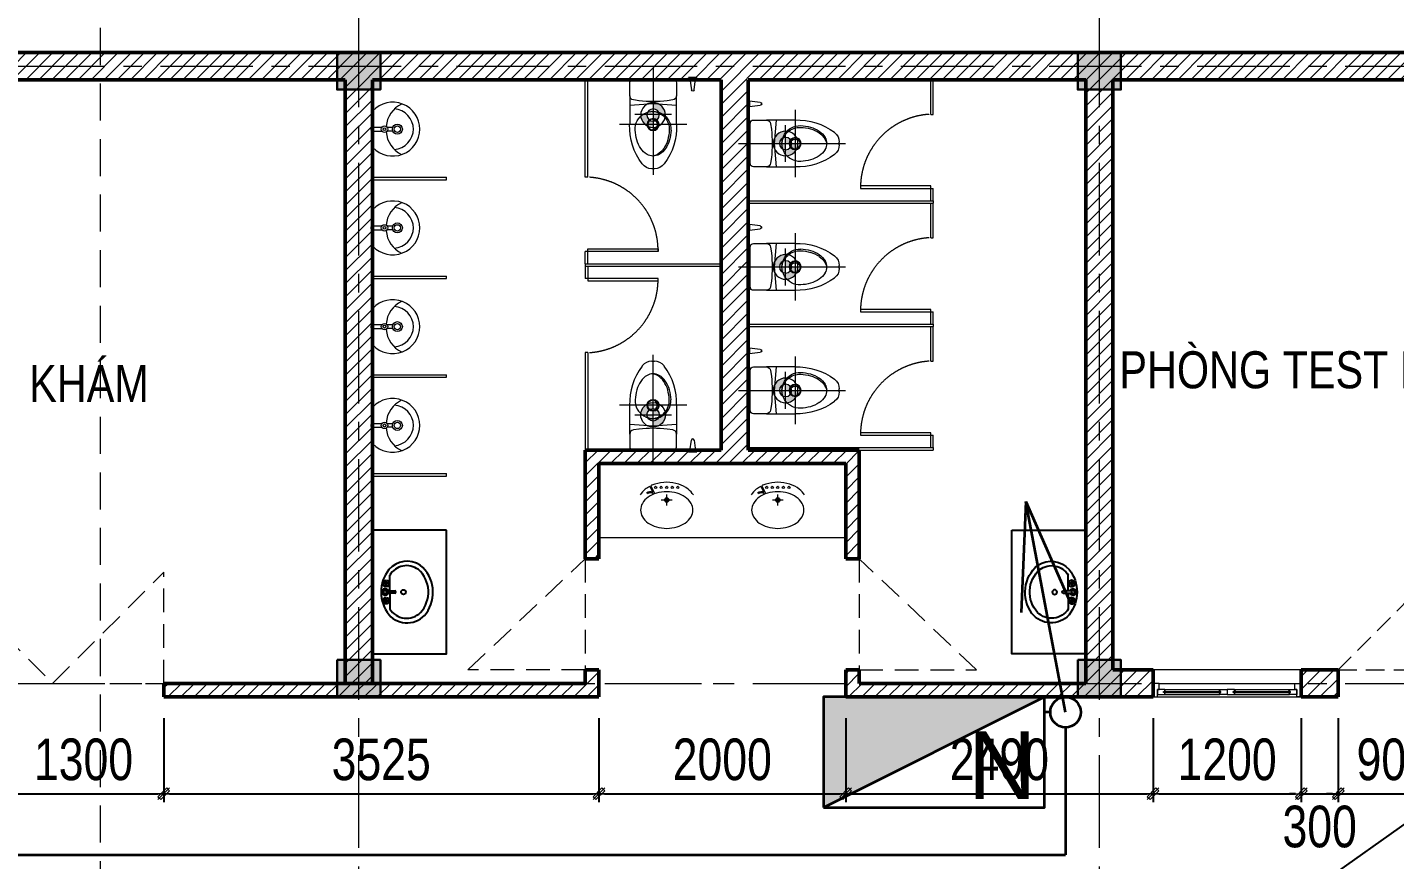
# Model space of a CAD drawing. Header units: millimetres. Extents: x 1109421 to 1726579, y -247837 to 144927.
# Drawn here: x 1568449 to 1579526, y -207148 to -200406 of the extents above; entities that cross this region are included whole.
import ezdxf

# ---------------------------------------------------------------- set-up
doc = ezdxf.new("R2010")
doc.units = ezdxf.units.MM
doc.header["$LTSCALE"] = 600
doc.header["$MEASUREMENT"] = 0
doc.set_wipeout_variables(frame=1)
for name, pattern in [('$0$00_Hidden_200', [1.1, 0.55, -0.55]), ('00_Hidden', [2.4, 1.6, -0.8]), ('CENTER', [2, 1.25, -0.25, 0.25, -0.25]), ('GHI CHU - THANG$0$HIDDEN', [9.525, 6.35, -3.175]), ('HIDDEN', [0.375, 0.25, -0.125])]:
    doc.linetypes.add(name, pattern=pattern)
doc.layers.get('0').update_dxf_attribs({"lineweight": 0})
doc.layers.get('Defpoints').update_dxf_attribs({"lineweight": 0})
for name, color, linetype, lineweight in [('0.10_Thiet-Bi', 157, 'Continuous', 9), ('0.15_Cua', 144, 'Continuous', 15), ('cat1', 30, 'Continuous', 50), ('cat2', 22, 'Continuous', 30), ('dim', 144, 'Continuous', 13), ('EG Net thay', 7, 'Continuous', 25), ('hatch1', 136, 'Continuous', 9), ('LC MANH DUT', 35, 'HIDDEN', 5), ('LC Text2', 7, 'Continuous', 25), ('Noi that', 35, 'Continuous', 9), ('noithat', 125, 'Continuous', 9), ('PCCC - CHUA CHAY - ONG D80', 30, 'Continuous', 35), ('PCCC - CHUACHAY - ONG D40', 6, 'Continuous', 35), ('PCCC - CHUACHAY - THIETBI', 1, 'Continuous', 35), ('PCCC-CHUACHAY-THIETBI', 1, 'Continuous', 35), ('thay1', 63, 'Continuous', 18), ('truc', 76, 'CENTER', 9)]:
    doc.layers.add(name, color=color, linetype=linetype, lineweight=lineweight)
doc.layers.add('KCS_Plotter', color=11, linetype='Continuous', plot=False)
doc.layers.add('MANH', color=147, linetype='Continuous')
doc.styles.add('chu theo TCVN', font='arial.ttf')
doc.styles.add('HOATBIF', font='hoatbif.shx', dxfattribs={"width": 0.8})
doc.styles.add('T2', font='VHARIAL.TTF', dxfattribs={"width": 0.8})
doc.dimstyles.new('1-135', dxfattribs={"dimscale": 135, "dimtxt": 2.5, "dimasz": 0.35, "dimexe": 0.5, "dimexo": 0, "dimgap": 0.8, "dimtad": 1, "dimdec": 0, "dimzin": 0, "dimdsep": 46, "dimtxsty": 'HOATBIF', "dimblk1": 'DOT', "dimblk2": 'DOT', "dimsah": 1, "dimcen": -1, "dimdle": 1, "dimclrd": 256, "dimclre": 256, "dimclrt": 4, "dimadec": 3, "dimazin": 2, "dimtfac": 0.333333, "dimtdec": 0, "dimtix": 1, "dimtmove": 2, "dimatfit": 3, "dimldrblk": 'DOT', "dimfxl": 1, "dimtvp": 0.833333, "dimtolj": 1, "dimtzin": 0, "dimarcsym": 0})

# ---------------------------------------------------------------- blocks, each defined once
blk = doc.blocks.new('HOP CUU HOA')
at = {"layer": 'PCCC-CHUACHAY-THIETBI'}
blk.add_hatch(color=256, dxfattribs=at).paths.add_polyline_path([(8, 4), (0, 4), (0, 0)])
blk.add_line((0, 0), (8, 4), dxfattribs=at)
blk.add_lwpolyline([(0, 0), (8, 0), (8, 4), (0, 4)], close=True, dxfattribs=at)
blk = doc.blocks.new('A$C24734FD3')
at = {"layer": 'noithat', "linetype": 'Continuous'}
for p, q in [((203, 381), (69, 381)), ((203, 386), (203, 308)), ((218, 398), (215, 398)), ((220, 398), (218, 398)), ((232, 308), (232, 386)), ((232, 381), (366, 381)), ((203, 221), (203, 266)), ((232, 221), (232, 266))]:
    blk.add_line(p, q, dxfattribs=at)
for centre, radius in [((218, 183), 40.6), ((218, 287), 26), ((218, 287), 11.4), ((218, 183), 26)]:
    blk.add_circle(centre, radius, dxfattribs=at)
for centre, radius, start, end in [((221, 221), 221, 133.233, 269.5061), ((215, 386), 12.1, 90, 180), ((215, 221), 221, 270.4939, 46.767), ((220, 386), 12.1, 0, 90), ((210, 57), 217, 93.959, 155.0094), ((225, 57), 217, 24.9906, 86.041), ((221, 221), 168, 184.521, 269.5061), ((215, 221), 168, 270.4939, 355.479)]:
    blk.add_arc(centre, radius, start, end, dxfattribs=at)
blk = doc.blocks.new('*U1293')
at = {"layer": 'noithat', "rotation": 90}
blk.add_blockref('A$C24734FD3', (199, -218), dxfattribs=at)
blk = doc.blocks.new('*U1292')
at = {"layer": 'thay1', "color": 0, "linetype": 'ByBlock', "lineweight": -2, "transparency": 16777216}
blk.add_blockref('*U1293', (0, 0), dxfattribs=at)
blk = doc.blocks.new('*U1303')
at = {"layer": 'noithat', "rotation": 90}
blk.add_blockref('A$C24734FD3', (199, -218), dxfattribs=at)
blk = doc.blocks.new('*U1302')
at = {"layer": 'thay1', "color": 0, "linetype": 'ByBlock', "lineweight": -2, "transparency": 16777216}
blk.add_blockref('*U1303', (0, 0), dxfattribs=at)
blk = doc.blocks.new('*U586')
at = {"color": 8}
blk.add_wipeout([(1, 0), (21, 113), (41, 156), (61, 185), (81, 207), (101, 225), (121, 238), (141, 248), (161, 255), (181, 259), (201, 260), (221, 259), (241, 256), (261, 250), (281, 241), (301, 228), (321, 212), (341, 191), (361, 164), (381, 126), (401, 59), (406, 0), (401, -63), (381, -129), (361, -167), (341, -195), (321, -215), (301, -232), (281, -244), (261, -253), (241, -259), (221, -263), (201, -264), (181, -262), (161, -258), (141, -251), (121, -241), (101, -228), (81, -211), (61, -188), (41, -159), (21, -117)], dxfattribs=at)
for p, q in [((198, 0), (109, 0)), ((153, -44), (153, 44)), ((38, -130), (102, -96)), ((43, -138), (91, -112))]:
    blk.add_line(p, q)
for points in [[(112, 216, 0.07708), (66, 174, 0.088175), (25, 97, 0.079002), (10, 0, 0.079002), (25, -97, 0.035427), (38, -130, 0.07708)], [(43, -138, 0.043566), (66, -174, 0.07708), (112, -216, 0.041486)]]:
    blk.add_lwpolyline(points, format="xyb")
blk.add_lwpolyline([(235, 212, 0.134042), (181, 197, 0.106817), (130, 150, 0.082468), (98, 84, 0.070874), (86, 0, 0.070874), (98, -84, 0.082468), (130, -150, 0.106817), (181, -197, 0.134042), (235, -212, 0.134042), (289, -197, 0.106817), (340, -150, 0.082468), (371, -84, 0.070874), (383, 0, 0.070874), (371, 84, 0.082468), (340, 150, 0.106817), (289, 197, 0.134042)], format="xyb", close=True)
for centre, radius in [((52, 90), 9.45), ((52, 45), 9.45), ((52, 0), 9.45), ((153, 0), 18), ((153, 0), 13.5), ((52, -45), 9.45), ((52, -90), 9.45)]:
    blk.add_circle(centre, radius)
for radius, start in [(47.6, 145.2455), (56.6, 159.643)]:
    blk.add_arc((144, -132), radius, start, 213.4774)
blk = doc.blocks.new('bet wc thuong')
at = {"layer": 'Noi that', "ltscale": 3}
h = blk.add_hatch(color=256, dxfattribs=at)
h.paths.add_polyline_path([(-244, 6), (-194, 6, 0.404881), (-291, 106), (-291, 56, -0.3956)])
h.paths.add_polyline_path([(-294, -94, 0.007992), (-291, -93), (-291, -43, -0.015993), (-294, -44, -0.414214), (-344, 6), (-394, 6, 0.414214)])
h.paths.add_polyline_path([(-291, 6), (-291, 56, 0.015993), (-294, 56, 0.414214), (-344, 6)])
h.paths.add_polyline_path([(-244, 6), (-291, 6), (-291, -43, 0.3956)])
at = {"layer": 'Noi that'}
for p, q in [((-89, 338), (-2, 349)), ((-2, 349), (-2, 305)), ((9, 360), (9, 294)), ((-2, 305), (-89, 316)), ((-371, 196), (-138, 196)), ((-291, 156), (-291, -143)), ((-216, 196), (-202, 6)), ((-172, 166), (-179, 121)), ((-33, 196), (-138, 196)), ((-8, -159), (-8, 172)), ((-728, -5), (-728, 18)), ((-145, 6), (-443, 6)), ((-202, 6), (-216, -183)), ((-179, -108), (-172, -153)), ((-138, -183), (-371, -183)), ((-138, -183), (-33, -183))]:
    blk.add_line(p, q, dxfattribs=at)
at = {"layer": 'Noi that', "color": 251, "ltscale": 0.5}
for p, q in [((-371, 280), (-371, -267)), ((89, 6), (-779, 6))]:
    blk.add_line(p, q, dxfattribs=at)
at = {"layer": 'Noi that'}
for centre, radius in [((-371, 6), 48.3), ((-371, 6), 43.5), ((-294, 6), 100), ((-294, 6), 50)]:
    blk.add_circle(centre, radius, dxfattribs=at)
for centre, radius, start, end in [((-89, 327), 10.9, 90, 270), ((14, 344), 16, 106.1502, 163.8498), ((14, 309), 16, 196.1502, 253.8498), ((-386, -311), 508, 88.212, 126.6238), ((-431, -89), 237, 105.8931, 124.5044), ((-431, -103), 237, 105.8931, 124.5044), ((-404, -181), 333, 92.0821, 105.8931), ((-404, -196), 333, 92.0821, 105.8931), ((-409, 6), 145, 267.1299, 92.8701), ((-409, -8), 145, 2.8613, 92.8701), ((782, 6), 967, 173.211, 186.789), ((-138, 162), 33.8, 90, 173.211), ((-33, 172), 24.2, 0, 90), ((-632, 18), 96.7, 126.6238, 180), ((-532, 6), 94.5, 148.9274, 180), ((-532, -8), 94.5, 148.9274, 175.5985), ((-532, 6), 94.5, 180, 211.0726), ((-471, -30), 166, 124.5044, 148.9274), ((-471, -45), 166, 124.5044, 148.9274), ((-371, -3), 43.5, 6.3794, 173.6206), ((-632, -5), 96.7, 180, 233.3762), ((-386, 324), 508, 233.3762, 271.788), ((-471, 43), 166, 211.0726, 235.4956), ((-431, 102), 237, 235.4956, 254.1069), ((-404, 194), 333, 254.1069, 267.9179), ((-138, -149), 33.8, 186.789, 270), ((-33, -159), 24.2, 270, 0)]:
    blk.add_arc(centre, radius, start, end, dxfattribs=at)
blk = doc.blocks.new('CSDS')
at = {"layer": 'MANH'}
for p, q in [((-0.08, -0.72), (-1.37, -0.72)), ((-0.83, -0.4), (-0.77, -0.4)), ((-0.83, -0.44), (-0.77, -0.44)), ((-0.71, -0.33), (-0.71, -0.28)), ((-0.71, -0.55), (-0.71, -0.5)), ((-0.67, -0.28), (-0.67, -0.33)), ((-0.67, -0.5), (-0.67, -0.55)), ((-0.6, -0.4), (-0.55, -0.4)), ((-0.6, -0.44), (-0.55, -0.44)), ((-0.08, -1.12), (-0.08, -0.5)), ((0.1, -0.5), (0.1, -1.12)), ((0.1, -0.72), (1.38, -0.72)), ((0.57, -0.4), (0.63, -0.4)), ((0.57, -0.44), (0.63, -0.44)), ((0.69, -0.33), (0.69, -0.28)), ((0.69, -0.55), (0.69, -0.5)), ((0.73, -0.28), (0.73, -0.33)), ((0.73, -0.5), (0.73, -0.55)), ((0.8, -0.4), (0.85, -0.4)), ((0.8, -0.44), (0.85, -0.44))]:
    blk.add_line(p, q, dxfattribs=at)
for centre, major_axis, start_param, end_param in [((0.01, -2.93), (2.07, 2.07), 0.111462, 1.463911), ((-0.54, -2.11), (1.38, 1.38), 1.512976, 3.273685), ((-0.5, -2.07), (-1.14, 1.14), -0.214848, 1.559642), ((-0.69, -0.42), (0.186, 0.186), 5.497787, 11.780972), ((-0.86, -0.42), (0.0309, 0.0309), 5.497787, 11.780972), ((-0.69, -0.42), (0.0619, 0.0619), 5.497787, 11.780972), ((-0.69, -0.42), (-0.0464, 0.0464), 3.926991, 10.210176), ((-0.69, -0.24), (-0.0309, 0.0309), 3.926991, 10.210176), ((-0.69, -0.59), (-0.0309, 0.0309), 3.926991, 10.210176), ((-0.51, -0.42), (0.0309, 0.0309), 5.497787, 11.780972), ((0.01, -0.34), (0.191, 0.191), 4.257288, 9.879879), ((0.01, -0.34), (0.131, 0.131), 4.416969, 9.720198), ((0.01, -0.33), (0.0928, 0.0928), 5.497787, 11.780972), ((0.71, -0.42), (0.186, 0.186), 5.497787, 11.780972), ((0.54, -0.42), (0.0309, 0.0309), 5.497787, 11.780972), ((0.71, -0.42), (0.0619, 0.0619), 5.497787, 11.780972), ((0.71, -0.42), (-0.0464, 0.0464), 3.926991, 10.210176), ((0.71, -0.24), (-0.0309, 0.0309), 3.926991, 10.210176), ((0.71, -0.59), (-0.0309, 0.0309), 3.926991, 10.210176), ((0.89, -0.42), (0.0309, 0.0309), 5.497787, 11.780972), ((0.55, -2.08), (1.13, 1.13), 4.862989, 6.520348), ((0.55, -2.12), (1.38, 1.38), 4.922045, 6.353974), ((0.01, -1.82), (0.134, 0.134), 5.497787, 11.780972), ((0.01, -1.12), (0.0619, 0.0619), 2.356282, 5.4977), ((-0.02, -1.33), (-2.04, 2.04), 1.723621, 3.229353), ((0.01, -1.38), (1.74, 1.74), 3.187795, 4.763099)]:
    blk.add_ellipse(centre, major_axis=major_axis, ratio=1, start_param=start_param, end_param=end_param, dxfattribs=at)
blk = doc.blocks.new('*U1289')
at = {"layer": 'noithat', "rotation": 90}
blk.add_blockref('A$C24734FD3', (199, -218), dxfattribs=at)
blk = doc.blocks.new('*U1288')
at = {"layer": 'thay1', "color": 0, "linetype": 'ByBlock', "lineweight": -2, "transparency": 16777216}
blk.add_blockref('*U1289', (0, 0), dxfattribs=at)
blk = doc.blocks.new('*U1291')
at = {"layer": 'noithat', "rotation": 90}
blk.add_blockref('A$C24734FD3', (199, -218), dxfattribs=at)
blk = doc.blocks.new('*U1290')
at = {"layer": 'thay1', "color": 0, "linetype": 'ByBlock', "lineweight": -2, "transparency": 16777216}
blk.add_blockref('*U1291', (0, 0), dxfattribs=at)
blk = doc.blocks.new('DOT')
at = {"layer": 'dim'}
for p, q in [((-3, 0), (3, 0)), ((-1, -1), (1, 1))]:
    blk.add_line(p, q, dxfattribs=at)
blk.add_lwpolyline([(0.5, 1), (-1, -0.5), (-0.5, -1), (1, 0.5)], close=True, dxfattribs=at)
blk = doc.blocks.new('*D1392')
at = {"layer": 'Defpoints', "color": 0, "transparency": 16777216}
for p in [(1568254, -206003), (1569554, -206003), (1569554, -206615)]:
    blk.add_point(p, dxfattribs=at)
at = {"layer": 'dim', "lineweight": -2, "transparency": 16777216}
for p, q in [((1568254, -206003), (1568254, -206682)), ((1569554, -206003), (1569554, -206682)), ((1568301, -206615), (1569507, -206615))]:
    blk.add_line(p, q, dxfattribs=at)
at = {"layer": 'dim', "lineweight": -2, "transparency": 16777216, "xscale": 47.25, "yscale": 47.25, "zscale": 47.25, "rotation": 180}
blk.add_blockref('DOT', (1568254, -206615), dxfattribs=at)
at = {"layer": 'dim', "lineweight": -2, "transparency": 16777216, "xscale": 47.25, "yscale": 47.25, "zscale": 47.25}
blk.add_blockref('DOT', (1569554, -206615), dxfattribs=at)
at = {"layer": 'dim', "color": 4, "transparency": 16777216, "insert": (1568904, -206338), "char_height": 337.5, "attachment_point": 5, "style": 'HOATBIF'}
blk.add_mtext('\\A1;1300', dxfattribs=at)
blk = doc.blocks.new('_Dot')
at = {"color": 0, "linetype": 'ByBlock', "lineweight": -2}
blk.add_line((-0.5, 0), (-1, 0), dxfattribs=at)
at = {"color": 0, "linetype": 'ByBlock', "const_width": 0.5}
blk.add_lwpolyline([(-0.25, 0, 1), (0.25, 0, 1)], format="xyb", close=True, dxfattribs=at)
blk = doc.blocks.new('*D1393')
at = {"layer": 'Defpoints', "color": 0, "transparency": 16777216}
for p in [(1569554, -206003), (1573079, -206003), (1573079, -206615)]:
    blk.add_point(p, dxfattribs=at)
at = {"layer": 'dim', "lineweight": -2, "transparency": 16777216}
for p, q in [((1569554, -206003), (1569554, -206682)), ((1573079, -206003), (1573079, -206682)), ((1569601, -206615), (1573032, -206615))]:
    blk.add_line(p, q, dxfattribs=at)
at = {"layer": 'dim', "lineweight": -2, "transparency": 16777216, "xscale": 47.25, "yscale": 47.25, "zscale": 47.25, "rotation": 180}
blk.add_blockref('DOT', (1569554, -206615), dxfattribs=at)
at = {"layer": 'dim', "lineweight": -2, "transparency": 16777216, "xscale": 47.25, "yscale": 47.25, "zscale": 47.25}
blk.add_blockref('DOT', (1573079, -206615), dxfattribs=at)
at = {"layer": 'dim', "color": 4, "transparency": 16777216, "insert": (1571316, -206338), "char_height": 337.5, "attachment_point": 5, "style": 'HOATBIF'}
blk.add_mtext('\\A1;3525', dxfattribs=at)
blk = doc.blocks.new('*D1394')
at = {"layer": 'Defpoints', "color": 0, "transparency": 16777216}
for p in [(1573079, -206003), (1575079, -206003), (1575079, -206615)]:
    blk.add_point(p, dxfattribs=at)
at = {"layer": 'dim', "lineweight": -2, "transparency": 16777216}
for p, q in [((1573079, -206003), (1573079, -206682)), ((1575079, -206003), (1575079, -206682)), ((1573126, -206615), (1575032, -206615))]:
    blk.add_line(p, q, dxfattribs=at)
at = {"layer": 'dim', "lineweight": -2, "transparency": 16777216, "xscale": 47.25, "yscale": 47.25, "zscale": 47.25, "rotation": 180}
blk.add_blockref('DOT', (1573079, -206615), dxfattribs=at)
at = {"layer": 'dim', "lineweight": -2, "transparency": 16777216, "xscale": 47.25, "yscale": 47.25, "zscale": 47.25}
blk.add_blockref('DOT', (1575079, -206615), dxfattribs=at)
at = {"layer": 'dim', "color": 4, "transparency": 16777216, "insert": (1574079, -206338), "char_height": 337.5, "attachment_point": 5, "style": 'HOATBIF'}
blk.add_mtext('\\A1;2000', dxfattribs=at)
blk = doc.blocks.new('*D1395')
at = {"layer": 'Defpoints', "color": 0, "transparency": 16777216}
for p in [(1575079, -206003), (1577569, -206003), (1577569, -206615)]:
    blk.add_point(p, dxfattribs=at)
at = {"layer": 'dim', "lineweight": -2, "transparency": 16777216}
for p, q in [((1575079, -206003), (1575079, -206682)), ((1577569, -206003), (1577569, -206682)), ((1575126, -206615), (1577522, -206615))]:
    blk.add_line(p, q, dxfattribs=at)
at = {"layer": 'dim', "lineweight": -2, "transparency": 16777216, "xscale": 47.25, "yscale": 47.25, "zscale": 47.25, "rotation": 180}
blk.add_blockref('DOT', (1575079, -206615), dxfattribs=at)
at = {"layer": 'dim', "lineweight": -2, "transparency": 16777216, "xscale": 47.25, "yscale": 47.25, "zscale": 47.25}
blk.add_blockref('DOT', (1577569, -206615), dxfattribs=at)
at = {"layer": 'dim', "color": 4, "transparency": 16777216, "insert": (1576324, -206338), "char_height": 337.5, "attachment_point": 5, "style": 'HOATBIF'}
blk.add_mtext('\\A1;2490', dxfattribs=at)
blk = doc.blocks.new('*D1396')
at = {"layer": 'Defpoints', "color": 0, "transparency": 16777216}
for p in [(1577569, -206003), (1578769, -206003), (1578769, -206615)]:
    blk.add_point(p, dxfattribs=at)
at = {"layer": 'dim', "lineweight": -2, "transparency": 16777216}
for p, q in [((1577569, -206003), (1577569, -206682)), ((1578769, -206003), (1578769, -206682)), ((1577616, -206615), (1578722, -206615))]:
    blk.add_line(p, q, dxfattribs=at)
at = {"layer": 'dim', "lineweight": -2, "transparency": 16777216, "xscale": 47.25, "yscale": 47.25, "zscale": 47.25, "rotation": 180}
blk.add_blockref('DOT', (1577569, -206615), dxfattribs=at)
at = {"layer": 'dim', "lineweight": -2, "transparency": 16777216, "xscale": 47.25, "yscale": 47.25, "zscale": 47.25}
blk.add_blockref('DOT', (1578769, -206615), dxfattribs=at)
at = {"layer": 'dim', "color": 4, "transparency": 16777216, "insert": (1578169, -206338), "char_height": 337.5, "attachment_point": 5, "style": 'HOATBIF'}
blk.add_mtext('\\A1;1200', dxfattribs=at)
blk = doc.blocks.new('*D1397')
at = {"layer": 'Defpoints', "color": 0, "transparency": 16777216}
for p in [(1578769, -206003), (1579069, -206003), (1579069, -206615)]:
    blk.add_point(p, dxfattribs=at)
at = {"layer": 'dim', "lineweight": -2, "transparency": 16777216}
for p, q in [((1578769, -206003), (1578769, -206682)), ((1579069, -206003), (1579069, -206682)), ((1578722, -206615), (1578674, -206615)), ((1578769, -206615), (1579069, -206615)), ((1579116, -206615), (1579163, -206615))]:
    blk.add_line(p, q, dxfattribs=at)
at = {"layer": 'dim', "lineweight": -2, "transparency": 16777216, "xscale": 47.25, "yscale": 47.25, "zscale": 47.25}
blk.add_blockref('DOT', (1578769, -206615), dxfattribs=at)
at = {"layer": 'dim', "lineweight": -2, "transparency": 16777216, "xscale": 47.25, "yscale": 47.25, "zscale": 47.25, "rotation": 180}
blk.add_blockref('DOT', (1579069, -206615), dxfattribs=at)
at = {"layer": 'dim', "color": 4, "transparency": 16777216, "insert": (1578919, -206882), "char_height": 337.5, "attachment_point": 5, "style": 'HOATBIF'}
blk.add_mtext('\\A1;300', dxfattribs=at)
blk = doc.blocks.new('*D1398')
at = {"layer": 'Defpoints', "color": 0, "transparency": 16777216}
for p in [(1579069, -206003), (1579969, -206003), (1579969, -206615)]:
    blk.add_point(p, dxfattribs=at)
at = {"layer": 'dim', "lineweight": -2, "transparency": 16777216}
for p, q in [((1579069, -206003), (1579069, -206682)), ((1579969, -206003), (1579969, -206682)), ((1579022, -206615), (1578974, -206615)), ((1579069, -206615), (1579969, -206615)), ((1580016, -206615), (1580063, -206615))]:
    blk.add_line(p, q, dxfattribs=at)
at = {"layer": 'dim', "lineweight": -2, "transparency": 16777216, "xscale": 47.25, "yscale": 47.25, "zscale": 47.25}
blk.add_blockref('DOT', (1579069, -206615), dxfattribs=at)
at = {"layer": 'dim', "lineweight": -2, "transparency": 16777216, "xscale": 47.25, "yscale": 47.25, "zscale": 47.25, "rotation": 180}
blk.add_blockref('DOT', (1579969, -206615), dxfattribs=at)
at = {"layer": 'dim', "color": 4, "transparency": 16777216, "insert": (1579519, -206338), "char_height": 337.5, "attachment_point": 5, "style": 'HOATBIF'}
blk.add_mtext('\\A1;900', dxfattribs=at)
blk = doc.blocks.new('*U606')
for p, q in [((35, 0), (1165, 0)), ((50, -110), (1150, -110)), ((660, -20), (1105, -20)), ((660, -60), (1105, -60))]:
    blk.add_line(p, q)
at = {"color": 8, "lineweight": 5}
for p, q in [((95, -20), (540, -20)), ((95, -35), (540, -35)), ((95, -45), (540, -45)), ((95, -60), (540, -60)), ((660, -20), (1105, -20)), ((660, -35), (1105, -35)), ((660, -45), (1105, -45)), ((660, -60), (1105, -60))]:
    blk.add_line(p, q, dxfattribs=at)
for points in [[(0, 0), (35, 0), (35, -60), (50, -60), (50, -110), (0, -110), (0, 0)], [(1200, 0), (1165, 0), (1165, -60), (1150, -60), (1150, -110), (1200, -110), (1200, 0)], [(660, -45), (660, -60), (600, -60), (600, -20), (660, -20), (660, -35), (650, -35), (650, -45), (660, -45)], [(1105, -45), (1105, -60), (1165, -60), (1165, -20), (1105, -20), (1105, -35), (1115, -35), (1115, -45), (1105, -45)]]:
    blk.add_lwpolyline(points)
for points in [[(35, -20), (95, -20), (95, -35), (85, -35), (85, -45), (95, -45), (95, -60), (35, -60)], [(600, -20), (540, -20), (540, -35), (550, -35), (550, -45), (540, -45), (540, -60), (600, -60)]]:
    blk.add_lwpolyline(points, close=True)
for points in [[(95, -29, -0.312187), (102, -35, -0.312187)], [(95, -51, 0.312187), (102, -45, 0.312187)], [(540, -29, 0.312187), (533, -35, 0.312187)], [(540, -51, -0.312187), (533, -45, -0.312187)]]:
    blk.add_lwpolyline(points, format="xyb", dxfattribs=at)
for centre, start, end in [((659, -37), 14.2151, 83.5658), ((659, -43), 276.4342, 345.7849), ((1106, -37), 96.4342, 165.7849), ((1106, -43), 194.2151, 263.5658)]:
    blk.add_arc(centre, 8.25, start, end, dxfattribs=at)
blk = doc.blocks.new('COT BT')
at = {"layer": 'cat2', "ltscale": 2}
h = blk.add_hatch(color=256, dxfattribs=at)
h.dxf.hatch_style = 1
h.paths.add_polyline_path([(240, 190), (-110, 190), (-110, -110), (240, -110)])
blk.add_lwpolyline([(-110, 190), (240, 190), (240, -110), (-110, -110)], close=True, dxfattribs=at)

msp = doc.modelspace()

# ---------------------------------------------------------------- linework, layer by layer
at = {"layer": 'cat1'}
for p, q in [((1546423.8, -200610.3), (1588443.8, -200610.3)), ((1566043.8, -200830.3), (1571023.8, -200830.3)), ((1571023.8, -205720.3), (1571023.8, -200830.3)), ((1571243.8, -205720.3), (1571243.8, -200830.3)), ((1571243.8, -200830.3), (1574068.8, -200830.3)), ((1574068.8, -200830.3), (1574068.8, -203830.3)), ((1574288.8, -200830.3), (1574288.8, -203830.3)), ((1574288.8, -200830.3), (1577023.8, -200830.3)), ((1577023.8, -205720.3), (1577023.8, -200830.3)), ((1577243.8, -205610.3), (1577243.8, -200830.3)), ((1577243.8, -200830.3), (1580078.8, -200830.3)), ((1572968.8, -203830.3), (1572968.8, -204710.3)), ((1574068.8, -203830.3), (1572968.8, -203830.3)), ((1575188.8, -203830.3), (1574288.8, -203830.3)), ((1575188.8, -203830.3), (1575188.8, -204710.3)), ((1573078.8, -203940.3), (1573078.8, -204710.3)), ((1575078.8, -203940.3), (1573078.8, -203940.3)), ((1575078.8, -203940.3), (1575078.8, -204710.3)), ((1573078.8, -204710.3), (1572968.8, -204710.3)), ((1575188.8, -204710.3), (1575078.8, -204710.3)), ((1573078.8, -205610.3), (1572968.8, -205610.3)), ((1573078.8, -205610.3), (1573078.8, -205830.3)), ((1575188.8, -205610.3), (1575078.8, -205610.3)), ((1575188.8, -205610.3), (1575188.8, -205720.3)), ((1577243.8, -205610.3), (1577568.8, -205610.3)), ((1577568.8, -205610.3), (1577568.8, -205830.3)), ((1578768.8, -205610.3), (1578768.8, -205830.3)), ((1578768.8, -205610.3), (1579068.8, -205610.3)), ((1579068.8, -205610.3), (1579068.8, -205830.3)), ((1569553.8, -205830.3), (1569553.8, -205720.3)), ((1575188.8, -205720.3), (1577023.8, -205720.3)), ((1573078.8, -205830.3), (1569553.8, -205830.3)), ((1579068.8, -205830.3), (1578768.8, -205830.3))]:
    msp.add_line(p, q, dxfattribs=at)
msp.add_lwpolyline([(1569553.8, -205720.3), (1572968.8, -205720.3), (1572968.8, -205610.3)], dxfattribs=at)
at = {"layer": 'EG Net thay', "ltscale": 250}
for points in [[(1571843.8, -204480.3), (1571243.8, -204480.3), (1571243.8, -205480.3), (1571843.8, -205480.3), (1571843.8, -204925.3)], [(1576423.8, -204480.3), (1577023.8, -204480.3), (1577023.8, -205480.3), (1576423.8, -205480.3), (1576423.8, -204925.3)]]:
    msp.add_lwpolyline(points, close=True, dxfattribs=at)
at = {"layer": 'LC MANH DUT', "ltscale": 2}
msp.add_line((1569041.3, -218710.6), (1569041.3, -197081.3), dxfattribs=at)
at = {"layer": 'LC MANH DUT'}
msp.add_lwpolyline([(1579068.8, -205610.3), (1579968.8, -205610.3), (1579968.8, -204710.3), (1579068.8, -205610.3)], dxfattribs=at)
at = {"layer": 'Noi that'}
for p, q in [((1572968.8, -201620.3), (1572968.8, -200830.3)), ((1572988.8, -201620.3), (1572988.8, -200830.3)), ((1575768.8, -201110.3), (1575768.8, -200830.3)), ((1575788.8, -201110.3), (1575788.8, -200830.3)), ((1575768.8, -201110.3), (1575788.8, -201110.3)), ((1571243.8, -201620.3), (1571843.8, -201620.3)), ((1571243.8, -201640.3), (1571843.8, -201640.3)), ((1571843.8, -201640.3), (1571843.8, -201620.3)), ((1572988.8, -201620.3), (1572968.8, -201620.3)), ((1575768.8, -201810.3), (1575768.8, -201690.3)), ((1575768.8, -201710.3), (1575788.8, -201710.3)), ((1575788.8, -201810.3), (1575788.8, -201710.3)), ((1574288.8, -201810.3), (1575788.8, -201810.3)), ((1574288.8, -201830.3), (1575788.8, -201830.3)), ((1575768.8, -202110.3), (1575768.8, -201830.3)), ((1575788.8, -201810.3), (1575788.8, -201830.3)), ((1575788.8, -201810.3), (1575788.8, -201830.3)), ((1575788.8, -202110.3), (1575788.8, -201830.3)), ((1575768.8, -202110.3), (1575788.8, -202110.3)), ((1572968.8, -202320.3), (1572968.8, -202220.3)), ((1572988.8, -202220.3), (1572968.8, -202220.3)), ((1572988.8, -202320.3), (1572988.8, -202200.3)), ((1572968.8, -202320.3), (1572968.8, -202340.3)), ((1572968.8, -202320.3), (1572968.8, -202340.3)), ((1572968.8, -202320.3), (1574068.8, -202320.3)), ((1572968.8, -202340.3), (1574068.8, -202340.3)), ((1572968.8, -202340.3), (1572968.8, -202440.3)), ((1572988.8, -202340.3), (1572988.8, -202460.3)), ((1571243.8, -202420.3), (1571843.8, -202420.3)), ((1571243.8, -202440.3), (1571843.8, -202440.3)), ((1571843.8, -202440.3), (1571843.8, -202420.3)), ((1572988.8, -202440.3), (1572968.8, -202440.3)), ((1575768.8, -202810.3), (1575768.8, -202690.3)), ((1575768.8, -202710.3), (1575788.8, -202710.3)), ((1575788.8, -202810.3), (1575788.8, -202710.3)), ((1574288.8, -202810.3), (1575788.8, -202810.3)), ((1575788.8, -202810.3), (1575788.8, -202830.3)), ((1575788.8, -202810.3), (1575788.8, -202830.3)), ((1574288.8, -202830.3), (1575788.8, -202830.3)), ((1575768.8, -203110.3), (1575768.8, -202830.3)), ((1575788.8, -203110.3), (1575788.8, -202830.3)), ((1572968.8, -203040.3), (1572968.8, -203830.3)), ((1572988.8, -203040.3), (1572968.8, -203040.3)), ((1572988.8, -203040.3), (1572988.8, -203830.3)), ((1575768.8, -203110.3), (1575788.8, -203110.3)), ((1571243.8, -203220.3), (1571843.8, -203220.3)), ((1571243.8, -203240.3), (1571843.8, -203240.3)), ((1571843.8, -203240.3), (1571843.8, -203220.3)), ((1575768.8, -203810.3), (1575768.8, -203690.3)), ((1575768.8, -203710.3), (1575788.8, -203710.3)), ((1575788.8, -203810.3), (1575788.8, -203710.3)), ((1574288.8, -203810.3), (1575788.8, -203810.3)), ((1575788.8, -203810.3), (1575788.8, -203830.3)), ((1575788.8, -203810.3), (1575788.8, -203830.3)), ((1574288.8, -203830.3), (1575788.8, -203830.3)), ((1571243.8, -204020.3), (1571843.8, -204020.3)), ((1571243.8, -204040.3), (1571843.8, -204040.3)), ((1571843.8, -204040.3), (1571843.8, -204020.3))]:
    msp.add_line(p, q, dxfattribs=at)
at = {"layer": 'Noi that', "linetype": '00_Hidden', "ltscale": 0.2}
for p, q in [((1572018.8, -205610.3), (1572968.8, -204710.3)), ((1572968.8, -204710.3), (1572968.8, -205610.3)), ((1575188.8, -204710.3), (1575188.8, -205610.3)), ((1576138.8, -205610.3), (1575188.8, -204710.3)), ((1568653.8, -205720.3), (1569553.8, -204820.3)), ((1569553.8, -205720.3), (1569553.8, -204820.3)), ((1568253.8, -205320.3), (1568653.8, -205720.3)), ((1572968.8, -205610.3), (1572018.8, -205610.3)), ((1575188.8, -205610.3), (1576138.8, -205610.3)), ((1568253.8, -205720.3), (1569553.8, -205720.3)), ((1572853.8, -205720.3), (1574153.8, -205720.3))]:
    msp.add_line(p, q, dxfattribs=at)
at = {"layer": 'Noi that'}
for points in [[(1575768.8, -201710.3), (1575768.8, -201690.3), (1575198.8, -201690.3), (1575198.8, -201710.3)], [(1572988.8, -202220.3), (1572988.8, -202200.3), (1573558.8, -202200.3), (1573558.8, -202220.3)], [(1572988.8, -202440.3), (1572988.8, -202460.3), (1573558.8, -202460.3), (1573558.8, -202440.3)], [(1575768.8, -202710.3), (1575768.8, -202690.3), (1575198.8, -202690.3), (1575198.8, -202710.3)], [(1575768.8, -203710.3), (1575768.8, -203690.3), (1575198.8, -203690.3), (1575198.8, -203710.3)]]:
    msp.add_lwpolyline(points, close=True, dxfattribs=at)
at = {"layer": 'Noi that', "color": 250, "linetype": '$0$00_Hidden_200', "ltscale": 4}
for centre, start, end in [((1575793.1, -201703.2), 93.65674, 180.58545), ((1572964.5, -202213.2), 359.41455, 86.34326), ((1575793.1, -202703.2), 93.65674, 180.58545), ((1572964.5, -202447.4), 273.65674, 0.58545), ((1575793.1, -203703.2), 93.65674, 180.58545)]:
    msp.add_arc(centre, 594.3, start, end, dxfattribs=at)
at = {"layer": 'noithat'}
msp.add_lwpolyline([(1573078.8, -203940.3), (1575078.8, -203940.3), (1575078.8, -204540.3), (1573078.8, -204540.3)], close=True, dxfattribs=at)
at = {"layer": 'PCCC - CHUA CHAY - ONG D80'}
msp.add_line((1576860.3, -206077), (1576860.3, -207110.1), dxfattribs=at)
msp.add_lwpolyline([(1560605, -207110.1), (1576860.3, -207110.1)], dxfattribs=at)
at = {"layer": 'PCCC - CHUACHAY - ONG D40'}
for q in [(1576500.3, -205146.1), (1576900.8, -205070.5)]:
    msp.add_line((1576537.8, -204246.8), q, dxfattribs=at)
at = {"layer": 'thay1'}
msp.add_lwpolyline([(1577568.8, -205830.3), (1578768.8, -205830.3), (1578768.8, -205610.3), (1577568.8, -205610.3)], close=True, dxfattribs=at)
at = {"layer": 'truc'}
for p, q in [((1571133.8, -217852.6), (1571133.8, -197632.2)), ((1577133.8, -217852.6), (1577133.8, -197632.2)), ((1544326.5, -200720.3), (1591297.2, -200720.3)), ((1544326.5, -205720.3), (1591297.2, -205720.3))]:
    msp.add_line(p, q, dxfattribs=at)

# ---------------------------------------------------------------- block references
at = {"layer": '0.15_Cua', "xscale": -1, "rotation": 180}
msp.add_blockref('*U606', (1577568.8, -205830.3), dxfattribs=at)
at = {"layer": 'cat1'}
for p in [(1571068.8, -200800.3), (1577068.8, -200800.3), (1571068.8, -205720.3), (1577068.8, -205720.3)]:
    msp.add_blockref('COT BT', p, dxfattribs=at)
at = {"layer": 'MANH', "yscale": 100, "zscale": 100}
for p, xscale, rotation in [((1571313.8, -204981.4), 100, 90.00000000014529), ((1576953.8, -204981.4), -100, 269.9999999998547)]:
    msp.add_blockref('CSDS', p, dxfattribs=dict(at, xscale=xscale, rotation=rotation))
at = {"layer": 'Noi that', "linetype": 'GHI CHU - THANG$0$HIDDEN', "xscale": -1, "rotation": 270}
msp.add_blockref('bet wc thuong', (1573512.3, -200821.9), dxfattribs=at)
at = {"layer": 'Noi that', "linetype": 'GHI CHU - THANG$0$HIDDEN', "xscale": -1}
for p in [(1574298.2, -201352.7), (1574298.2, -202352.7), (1574298.2, -203352.7)]:
    msp.add_blockref('bet wc thuong', p, dxfattribs=at)
at = {"layer": 'Noi that', "linetype": 'GHI CHU - THANG$0$HIDDEN', "rotation": 270}
msp.add_blockref('bet wc thuong', (1573512.3, -203838.7), dxfattribs=at)
at = {"layer": 'thay1'}
for name, p in [('*U1292', (1571430.6, -201230.3)), ('*U1302', (1571430.6, -202030.3)), ('*U1288', (1571430.6, -202830.3)), ('*U1290', (1571430.6, -203630.3))]:
    msp.add_blockref(name, p, dxfattribs=at)

# ---------------------------------------------------------------- texts
at = {"layer": 'LC Text2', "style": 'T2', "width": 0.8}
for s, p in [('phßng test HP', (1577296.6, -203329.9)), ('PHßNG KH¸M', (1567141.7, -203440.3))]:
    msp.add_text(s, height=300, dxfattribs=at).set_placement(p)
at = {"layer": 'PCCC - CHUACHAY - THIETBI', "style": 'chu theo TCVN'}
msp.add_text('N', height=549.3, dxfattribs=at).set_placement((1576069.5, -206657.6))

# ---------------------------------------------------------------- dimensions: what is measured, and where the dimension line sits
at = {"layer": 'dim'}
for base, p1, p2, picture, middle in [((1569553.8, -206615), (1568253.8, -206002.7), (1569553.8, -206002.7), '*D1392', (1568903.8, -206338.2)), ((1573078.8, -206615), (1569553.8, -206002.7), (1573078.8, -206002.7), '*D1393', (1571316.3, -206338.2)), ((1578768.8, -206615), (1577568.8, -206002.7), (1578768.8, -206002.7), '*D1396', (1578168.8, -206338.2)), ((1579968.8, -206615), (1579068.8, -206002.7), (1579968.8, -206002.7), '*D1398', (1579518.8, -206338.2))]:
    dim = msp.add_linear_dim(base=base, p1=p1, p2=p2, dimstyle='1-135', dxfattribs=at)
    dim.commit()
    dim.dimension.update_dxf_attribs({"geometry": picture, "text_midpoint": middle})
dim = msp.add_linear_dim(base=(1579068.8, -206615), p1=(1578768.8, -206002.7), p2=(1579068.8, -206002.7), dimstyle='1-135', dxfattribs=at)
dim.commit()
dim.dimension.update_dxf_attribs({"geometry": '*D1397', "text_midpoint": (1578918.8, -206882.3), "dimtype": 160})

# ---------------------------------------------------------------- next in the draw order: block references
at = {"layer": '0.10_Thiet-Bi', "rotation": 270.0000001951006}
for p in [(1573628.8, -204081.4), (1574528.8, -204081.4)]:
    msp.add_blockref('*U586', p, dxfattribs=at)
at = {"layer": 'PCCC - CHUACHAY - THIETBI', "xscale": 223.7215908244252, "yscale": 223.7215909117367, "zscale": 223.7215909080987}
msp.add_blockref('HOP CUU HOA', (1574899.1, -206725.2), dxfattribs=at)

# ---------------------------------------------------------------- next in the draw order: hatches: boundary and pattern name
at = {"layer": 'hatch1'}
h = msp.add_hatch(dxfattribs=at)
h.set_pattern_fill('ANSI31', color=256, scale=600)
h.set_pattern_definition([(45, (-475069.9, -175305.75), (-53.0330086, 53.0330086), [])])
h.paths.add_polyline_path([(1588443.8, -200610.3), (1546423.8, -200610.3), (1546423.8, -206120.3), (1546643.8, -206120.3), (1546643.8, -200830.3), (1548883.8, -200830.3), (1548883.8, -206620.3), (1549103.8, -206620.3), (1549103.8, -200830.3), (1558423.8, -200830.3), (1558423.8, -206020.3), (1558643.8, -206020.3), (1558643.8, -205830.3), (1561923.8, -205830.3), (1561923.8, -205720.3), (1558643.8, -205720.3), (1558643.8, -200830.3), (1563143.8, -200830.3), (1563143.8, -205720.3), (1562923.8, -205720.3), (1562923.8, -205830.3), (1563765.6, -205830.3), (1563985.6, -205610.3), (1563363.8, -205610.3), (1563363.8, -200830.3), (1565823.8, -200830.3), (1565823.8, -205610.3), (1565145.6, -205610.3), (1565365.6, -205830.3), (1568253.8, -205830.3), (1568253.8, -205720.3), (1566043.8, -205720.3), (1566043.8, -200830.3), (1571023.8, -200830.3), (1571023.8, -205720.3), (1571243.8, -205720.3), (1571243.8, -200830.3), (1574068.8, -200830.3), (1574068.8, -203830.3), (1572968.8, -203830.3), (1572968.8, -204710.3), (1573078.8, -204710.3), (1573078.8, -203940.3), (1575078.8, -203940.3), (1575078.8, -204710.3), (1575188.8, -204710.3), (1575188.8, -203830.3), (1574288.8, -203830.3), (1574288.8, -200830.3), (1577023.8, -200830.3), (1577023.8, -205720.3), (1575188.8, -205720.3), (1575188.8, -205610.3), (1575078.8, -205610.3), (1575078.8, -205830.3), (1577568.8, -205830.3), (1577568.8, -205610.3), (1577243.8, -205610.3), (1577243.8, -200830.3), (1580078.8, -200830.3), (1580078.8, -205610.3), (1579968.8, -205610.3), (1579968.8, -205830.3), (1580078.8, -205830.3), (1580448.8, -205830.3), (1580448.8, -205610.3), (1580188.8, -205610.3), (1580188.8, -200830.3), (1583078.8, -200830.3), (1583078.8, -205610.3), (1582848.8, -205610.3), (1582848.8, -205830.3), (1583513.8, -205830.3), (1583513.8, -205610.3), (1583188.8, -205610.3), (1583188.8, -200830.3), (1588223.8, -200830.3), (1588223.8, -205610.3), (1585913.8, -205610.3), (1585913.8, -205830.3), (1586023.8, -205830.3), (1586023.8, -206570.3), (1586243.8, -206570.3), (1586243.8, -205830.3), (1588223.8, -205830.3), (1588223.8, -212610.3), (1587243.8, -212610.3), (1587243.8, -213270.3), (1588443.8, -213270.3), (1588443.8, -212610.3)])
h.paths.add_polyline_path([(1587463.8, -212830.3), (1588223.8, -212830.3), (1588223.8, -213050.3), (1587463.8, -213050.3)], flags=16)
h.paths.add_polyline_path([(1573078.8, -205610.3), (1572968.8, -205610.3), (1572968.8, -205720.3), (1569553.8, -205720.3), (1569553.8, -205830.3), (1573078.8, -205830.3)], flags=17)
h.paths.add_polyline_path([(1579068.8, -205610.3), (1578768.8, -205610.3), (1578768.8, -205830.3), (1579068.8, -205830.3)], flags=17)
h.paths.add_polyline_path([(1581948.8, -205610.3), (1581648.8, -205610.3), (1581648.8, -205830.3), (1581948.8, -205830.3)], flags=17)
h.paths.add_polyline_path([(1585013.8, -205610.3), (1584713.8, -205610.3), (1584713.8, -205830.3), (1585013.8, -205830.3)], flags=17)
h.paths.add_polyline_path([(1586243.8, -207470.3), (1586023.8, -207470.3), (1586023.8, -208610.3), (1584308.8, -208610.3), (1584308.8, -208830.3), (1588223.8, -208830.3), (1588223.8, -208610.3), (1586243.8, -208610.3)], flags=17)
h.paths.add_polyline_path([(1584158.8, -212610.3), (1583133.8, -212610.3), (1583133.8, -208830.3), (1583308.8, -208830.3), (1583308.8, -208610.3), (1582853.8, -208610.3), (1582853.8, -208830.3), (1583023.8, -208830.3), (1583023.8, -212610.3), (1582558.8, -212610.3), (1582558.8, -212830.3), (1582958.8, -212830.3), (1582958.8, -213270.3), (1584158.8, -213270.3)])
h.paths.add_polyline_path([(1583173.3, -212830.3), (1583933.3, -212830.3), (1583933.3, -213050.3), (1583173.3, -213050.3)], flags=16)
h.paths.add_polyline_path([(1580453.8, -208610.3), (1579968.8, -208610.3), (1579968.8, -208830.3), (1580078.8, -208830.3), (1580078.8, -212610.3), (1580188.8, -212610.3), (1580188.8, -208830.3), (1580453.8, -208830.3)], flags=17)
h.paths.add_polyline_path([(1577568.8, -208610.3), (1576858.8, -208610.3), (1576858.8, -208830.3), (1577078.8, -208830.3), (1577078.8, -212610.3), (1577188.8, -212610.3), (1577188.8, -208830.3), (1577568.8, -208830.3)], flags=17)
h.paths.add_polyline_path([(1579068.8, -208610.3), (1578768.8, -208610.3), (1578768.8, -208830.3), (1579068.8, -208830.3)], flags=17)
h.paths.add_polyline_path([(1581953.8, -208610.3), (1581653.8, -208610.3), (1581653.8, -208830.3), (1581953.8, -208830.3)], flags=17)
h.paths.add_polyline_path([(1577973.8, -212610.3), (1577573.8, -212610.3), (1576693.8, -212610.3), (1576293.8, -212610.3), (1576293.8, -212830.3), (1576693.8, -212830.3), (1576693.8, -213050.3), (1577573.8, -213050.3), (1577573.8, -212830.3), (1577973.8, -212830.3)], flags=17)
h.paths.add_polyline_path([(1575558.8, -208610.3), (1570738.8, -208610.3), (1570738.8, -208830.3), (1575558.8, -208830.3)], flags=17)
h.paths.add_polyline_path([(1569438.8, -208610.3), (1568533.8, -208610.3), (1568533.8, -212610.3), (1568643.8, -212610.3), (1568643.8, -208830.3), (1569438.8, -208830.3)], flags=17)
h.paths.add_polyline_path([(1571573.8, -212830.3), (1571973.8, -212830.3), (1571973.8, -212610.3), (1571573.8, -212610.3), (1570693.8, -212610.3), (1570693.8, -212830.3), (1570693.8, -213050.3), (1571573.8, -213050.3)], flags=17)
h.paths.add_polyline_path([(1566373.8, -212610.3), (1565493.8, -212610.3), (1565493.8, -212830.3), (1565493.8, -213050.3), (1566373.8, -213050.3)], flags=17)
h.paths.add_polyline_path([(1563693.8, -212610.3), (1562813.8, -212610.3), (1562413.8, -212610.3), (1562413.8, -212830.3), (1562813.8, -212830.3), (1562813.8, -213050.3), (1563693.8, -213050.3), (1563693.8, -212830.3)], flags=17)
h.paths.add_polyline_path([(1558973.8, -212830.3), (1559373.8, -212830.3), (1559373.8, -212610.3), (1558973.8, -212610.3), (1558643.8, -212610.3), (1558643.8, -208420.3), (1558423.8, -208420.3), (1558423.8, -212610.3), (1558093.8, -212610.3), (1557693.8, -212610.3), (1557693.8, -212830.3), (1558093.8, -212830.3), (1558093.8, -213050.3), (1558973.8, -213050.3)], flags=17)
h.paths.add_polyline_path([(1553373.8, -212610.3), (1552973.8, -212610.3), (1552093.8, -212610.3), (1551693.8, -212610.3), (1551693.8, -212830.3), (1552093.8, -212830.3), (1552093.8, -213050.3), (1552973.8, -213050.3), (1552973.8, -212830.3), (1553373.8, -212830.3)], flags=17)
h.paths.add_polyline_path([(1547703.8, -212610.3), (1547303.8, -212610.3), (1546643.8, -212610.3), (1546643.8, -208320.3), (1546423.8, -208320.3), (1546423.8, -212830.3), (1546423.8, -213050.3), (1547303.8, -213050.3), (1547303.8, -212830.3), (1547703.8, -212830.3)], flags=17)
h.paths.add_polyline_path([(1549103.8, -207920.3), (1548883.8, -207920.3), (1548883.8, -212610.3), (1549103.8, -212610.3)], flags=17)

# ---------------------------------------------------------------- next in the draw order: linework, layer by layer
at = {"layer": 'cat1'}
for p in [(1575078.8, -205610.3), (1577568.8, -205830.3)]:
    msp.add_line(p, (1575078.8, -205830.3), dxfattribs=at)
at = {"layer": 'KCS_Plotter'}
msp.add_line((1540917.9, -234220.8), (1601125, -191645.8), dxfattribs=at)
at = {"layer": 'PCCC - CHUACHAY - ONG D40'}
for p, q in [((1576860.3, -205953.7), (1576537.8, -204246.8)), ((1576737, -205953.7), (1576688.9, -205953.7))]:
    msp.add_line(p, q, dxfattribs=at)
msp.add_circle((1576860.3, -205953.7), 123.4, dxfattribs=at)

# ---------------------------------------------------------------- next in the draw order: dimensions: what is measured, and where the dimension line sits
at = {"layer": 'dim'}
for base, p1, p2, picture, middle in [((1575078.8, -206615), (1573078.8, -206002.7), (1575078.8, -206002.7), '*D1394', (1574078.8, -206338.2)), ((1577568.8, -206615), (1575078.8, -206002.7), (1577568.8, -206002.7), '*D1395', (1576323.8, -206338.2))]:
    dim = msp.add_linear_dim(base=base, p1=p1, p2=p2, dimstyle='1-135', dxfattribs=at)
    dim.commit()
    dim.dimension.update_dxf_attribs({"geometry": picture, "text_midpoint": middle})

doc.saveas('drawing.dxf')
